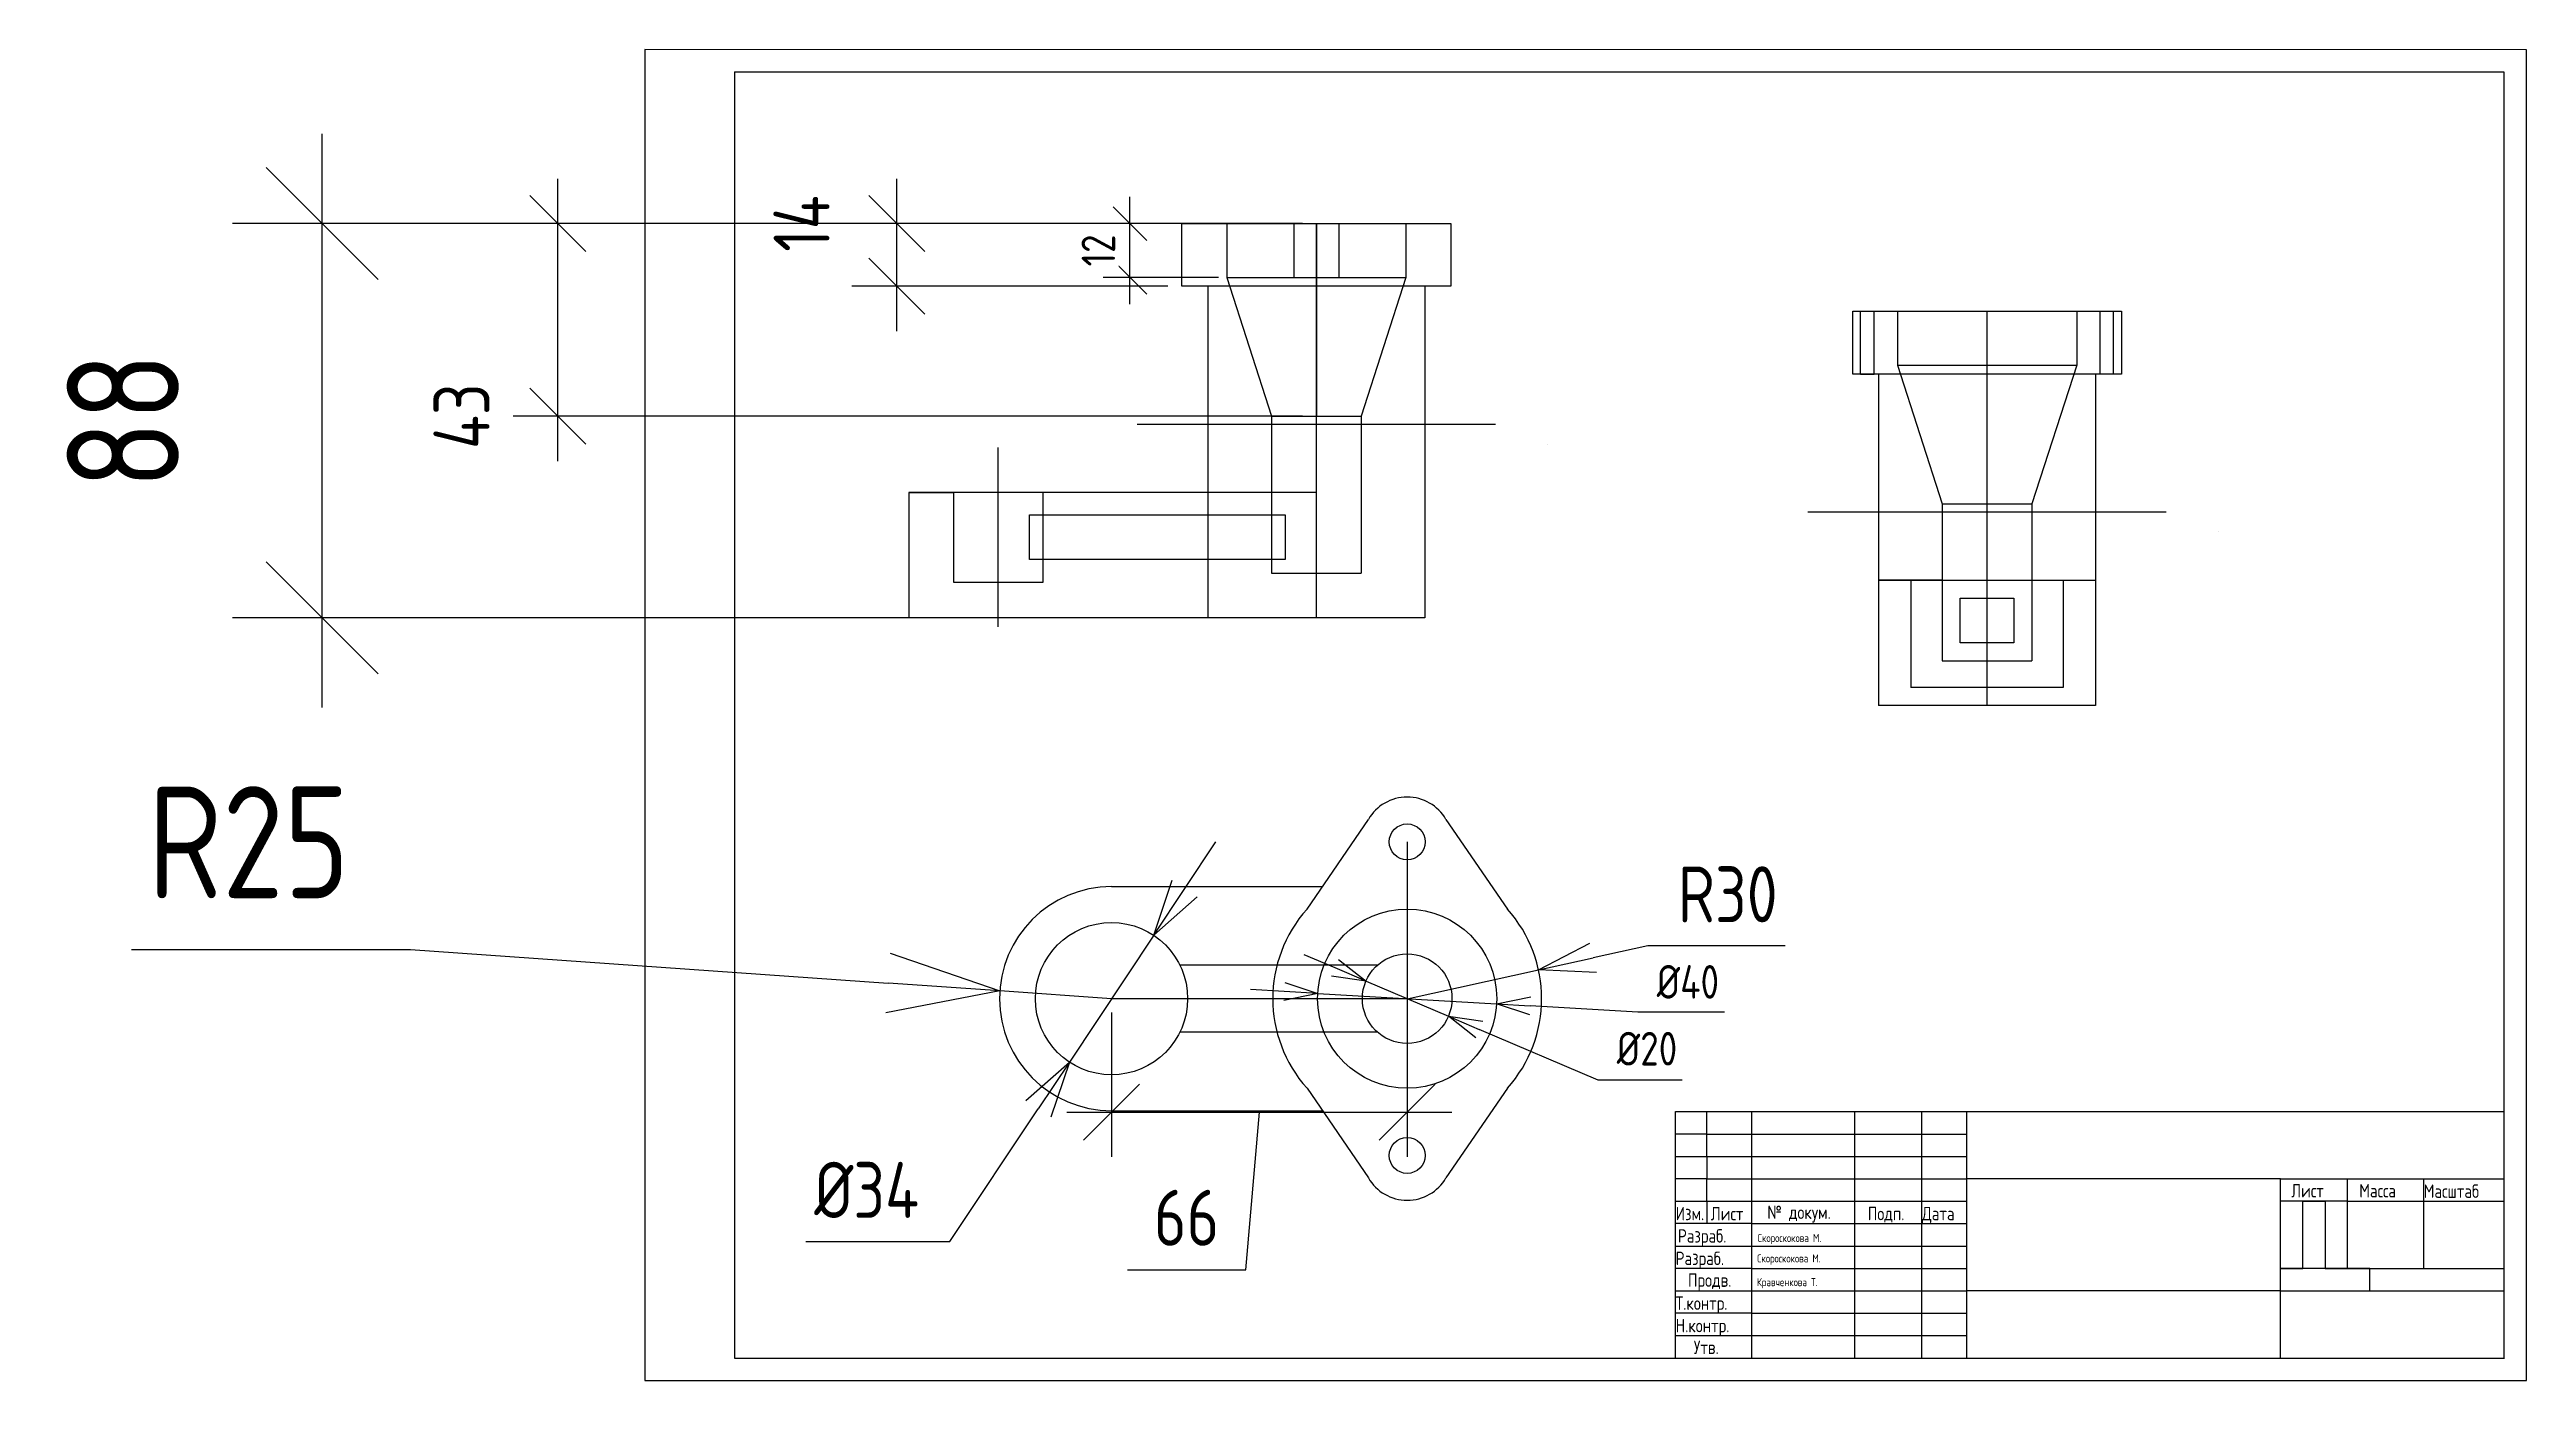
# Model space of a CAD drawing. Header units: millimetres. Extents: x 5917 to 6470, y 18800 to 19097.
import ezdxf

# ---------------------------------------------------------------- set-up
doc = ezdxf.new("R2010")
doc.units = ezdxf.units.MM
doc.styles.add('ГОСТ 2.304', font='CS_Gost2304.shx')
doc.dimstyles.new('СПДС', dxfattribs={"dimscale": 100, "dimtxt": 2.5, "dimasz": 2.5, "dimexe": 2, "dimexo": 0.625, "dimgap": 1, "dimtad": 1, "dimdec": 0, "dimtxsty": 'ГОСТ 2.304', "dimblk": 'OBLIQUE', "dimblk1": 'OBLIQUE', "dimblk2": 'OBLIQUE', "dimcen": 2.5, "dimdle": 2, "dimadec": 0, "dimazin": 2, "dimtfac": 0.75, "dimtdec": 4, "dimtmove": 1, "dimatfit": 3, "dimfxl": 1, "dimtfill": 1, "dimtolj": 1, "dimarcsym": 1})
doc.dimstyles.new('СПДС$3', dxfattribs={"dimscale": 100, "dimtxt": 2.5, "dimasz": 2.5, "dimexe": 0.18, "dimexo": 0.0625, "dimgap": 1, "dimtad": 1, "dimtoh": 1, "dimdec": 0, "dimzin": 0, "dimtxsty": 'ГОСТ 2.304', "dimblk": 'OPEN30', "dimblk1": 'OPEN30', "dimblk2": 'OPEN30', "dimcen": 2.5, "dimadec": 0, "dimazin": 0, "dimtfac": 1, "dimtdec": 4, "dimtmove": 0, "dimatfit": 1, "dimfxl": 1, "dimtfill": 1, "dimtolj": 1, "dimarcsym": 0})
doc.dimstyles.new('СПДС$4', dxfattribs={"dimscale": 100, "dimtxt": 2.5, "dimasz": 2.5, "dimexe": 0.18, "dimexo": 0.0625, "dimgap": 1, "dimtad": 1, "dimtoh": 1, "dimdec": 0, "dimzin": 0, "dimtxsty": 'ГОСТ 2.304', "dimblk": 'OPEN30', "dimblk1": 'OPEN30', "dimblk2": 'OPEN30', "dimcen": 2.5, "dimadec": 0, "dimazin": 0, "dimtfac": 1, "dimtdec": 4, "dimtmove": 0, "dimatfit": 3, "dimfxl": 1, "dimtfill": 1, "dimtolj": 1, "dimarcsym": 0})

# ---------------------------------------------------------------- blocks, each defined once
blk = doc.blocks.new('_Oblique')
at = {"color": 0, "linetype": 'ByBlock', "lineweight": -2}
blk.add_line((-0.5, -0.5), (0.5, 0.5), dxfattribs=at)
blk = doc.blocks.new('*D30')
at = {"color": 0, "lineweight": -2, "ltscale": 10}
for p, q in [((6106.34, 19034.26), (6106.34, 19068.26)), ((6166.87, 19058.26), (6096.34, 19058.26)), ((6166.87, 19044.26), (6096.34, 19044.26))]:
    blk.add_line(p, q, dxfattribs=at)
at = {"layer": 'Defpoints', "color": 0, "ltscale": 100}
for p in [(6106.34, 19058.26), (6170, 19058.26), (6170, 19044.26)]:
    blk.add_point(p, dxfattribs=at)
at = {"color": 0, "lineweight": -2, "ltscale": 100, "xscale": 12.5, "yscale": 12.5, "zscale": 12.5}
for p, rotation in [((6106.34, 19058.26), 90), ((6106.34, 19044.26), 270)]:
    blk.add_blockref('_Oblique', p, dxfattribs=dict(at, rotation=rotation))
at = {"color": 0, "ltscale": 100, "insert": (6085.09, 19058.26), "char_height": 12.5, "attachment_point": 5, "rotation": 90, "style": 'ГОСТ 2.304', "bg_fill": 3, "box_fill_scale": 1.1, "bg_fill_color": 256, "bg_fill_true_color": 13158600, "bg_fill_transparency": 0}
blk.add_mtext('\\A1;14', dxfattribs=at)
blk = doc.blocks.new('*D31')
at = {"color": 0, "lineweight": -2, "ltscale": 100}
for p, q in [((6158.38, 19040.26), (6158.38, 19064.26)), ((6178.12, 19058.26), (6152.38, 19058.26)), ((6178.12, 19046.26), (6152.38, 19046.26))]:
    blk.add_line(p, q, dxfattribs=at)
at = {"layer": 'Defpoints', "color": 0, "ltscale": 100}
for p in [(6180, 19058.26), (6180, 19046.26)]:
    blk.add_point(p, dxfattribs=at)
at = {"color": 0, "lineweight": -2, "ltscale": 100, "xscale": 7.5, "yscale": 7.5, "zscale": 7.5}
for p, rotation in [((6158.38, 19058.26), 90), ((6158.38, 19046.26), 270)]:
    blk.add_blockref('_Oblique', p, dxfattribs=dict(at, rotation=rotation))
at = {"color": 0, "ltscale": 100, "insert": (6151.34, 19052.26), "char_height": 7.5, "attachment_point": 5, "rotation": 90, "style": 'ГОСТ 2.304', "bg_fill": 3, "box_fill_scale": 1.1, "bg_fill_color": 256, "bg_fill_true_color": 13158600, "bg_fill_transparency": 0}
blk.add_mtext('\\A1;12', dxfattribs=at)
at = {"layer": 'Defpoints', "color": 0, "ltscale": 100}
blk.add_point((6158.38, 19058.26), dxfattribs=at)
blk = doc.blocks.new('*D32')
at = {"color": 0, "lineweight": -2, "ltscale": 100}
for p, q in [((5978.09, 18950.26), (5978.09, 19078.26)), ((6193.75, 19058.26), (5958.09, 19058.26)), ((6193.75, 18970.26), (5958.09, 18970.26))]:
    blk.add_line(p, q, dxfattribs=at)
at = {"layer": 'Defpoints', "color": 0, "ltscale": 100}
for p in [(5978.09, 19058.26), (6200, 19058.26), (6200, 18970.26)]:
    blk.add_point(p, dxfattribs=at)
at = {"color": 0, "lineweight": -2, "ltscale": 100, "xscale": 25, "yscale": 25, "zscale": 25}
for p, rotation in [((5978.09, 19058.26), 90), ((5978.09, 18970.26), 270)]:
    blk.add_blockref('_Oblique', p, dxfattribs=dict(at, rotation=rotation))
at = {"color": 0, "ltscale": 100, "insert": (5933.63, 19014.26), "char_height": 25, "attachment_point": 5, "rotation": 90, "style": 'ГОСТ 2.304', "bg_fill": 3, "box_fill_scale": 1.1, "bg_fill_color": 256, "bg_fill_true_color": 13158600, "bg_fill_transparency": 0}
blk.add_mtext('\\A1;88', dxfattribs=at)
blk = doc.blocks.new('*D33')
at = {"color": 0, "lineweight": -2, "ltscale": 100}
for p, q in [((6030.71, 19005.26), (6030.71, 19068.26)), ((6196.87, 19058.26), (6020.71, 19058.26)), ((6196.87, 19015.26), (6020.71, 19015.26))]:
    blk.add_line(p, q, dxfattribs=at)
at = {"layer": 'Defpoints', "color": 0, "ltscale": 100}
for p in [(6030.71, 19058.26), (6200, 19058.26), (6200, 19015.26)]:
    blk.add_point(p, dxfattribs=at)
at = {"color": 0, "lineweight": -2, "ltscale": 100, "xscale": 12.5, "yscale": 12.5, "zscale": 12.5}
for p, rotation in [((6030.71, 19058.26), 90), ((6030.71, 19015.26), 270)]:
    blk.add_blockref('_Oblique', p, dxfattribs=dict(at, rotation=rotation))
at = {"color": 0, "ltscale": 100, "insert": (6009.2, 19015.26), "char_height": 12.5, "attachment_point": 5, "rotation": 90, "style": 'ГОСТ 2.304', "bg_fill": 3, "box_fill_scale": 1.1, "bg_fill_color": 256, "bg_fill_true_color": 13158600, "bg_fill_transparency": 0}
blk.add_mtext('\\A1;43', dxfattribs=at)
blk = doc.blocks.new('_OPEN30')
at = {"color": 0, "linetype": 'ByBlock', "lineweight": -2}
for p, q in [((-1, 0.267949), (0, 0)), ((0, 0), (-1, -0.267949)), ((0, 0), (-1, 0))]:
    blk.add_line(p, q, dxfattribs=at)
blk = doc.blocks.new('*D34')
at = {"color": 0, "lineweight": -2, "ltscale": 100}
for p, q in [((5935.52, 18896.2), (5997.8, 18896.2)), ((5997.8, 18896.2), (6104.4, 18888.75)), ((6154.27, 18885.26), (6129.34, 18887.01))]:
    blk.add_line(p, q, dxfattribs=at)
at = {"color": 0, "lineweight": -2, "ltscale": 100, "xscale": 25, "yscale": 25, "zscale": 25, "rotation": 356.0031723239509}
blk.add_blockref('_OPEN30', (6129.34, 18887.01), dxfattribs=at)
at = {"color": 0, "ltscale": 100, "insert": (5961.66, 18920.18), "char_height": 25, "attachment_point": 5, "style": 'ГОСТ 2.304', "bg_fill": 3, "box_fill_scale": 1.1, "bg_fill_color": 256, "bg_fill_true_color": 13158600, "bg_fill_transparency": 0}
blk.add_mtext('\\A1;R25', dxfattribs=at)
blk = doc.blocks.new('*D35')
at = {"color": 0, "lineweight": -2, "ltscale": 100}
for p, q in [((6170.62, 18909.82), (6177.54, 18920.23)), ((6163.69, 18899.42), (6144.86, 18871.11)), ((6118.2, 18831.05), (6137.93, 18860.7)), ((6086.01, 18831.05), (6118.2, 18831.05))]:
    blk.add_line(p, q, dxfattribs=at)
at = {"color": 0, "lineweight": -2, "ltscale": 100, "xscale": 12.5, "yscale": 12.5, "zscale": 12.5}
for p, rotation in [((6163.69, 18899.42), 236.3591069935169), ((6144.86, 18871.11), 56.359106993517)]:
    blk.add_blockref('_OPEN30', p, dxfattribs=dict(at, rotation=rotation))
at = {"color": 0, "ltscale": 100, "insert": (6099.61, 18842.56), "char_height": 12.5, "attachment_point": 5, "style": 'ГОСТ 2.304', "bg_fill": 3, "box_fill_scale": 1.1, "bg_fill_color": 256, "bg_fill_true_color": 13158600, "bg_fill_transparency": 0}
blk.add_mtext('\\A1;%%c34', dxfattribs=at)
blk = doc.blocks.new('*D36')
at = {"color": 0, "lineweight": -2, "ltscale": 100}
for p, q in [((6154.27, 18882.14), (6154.27, 18849.95)), ((6220.27, 18882.14), (6220.27, 18849.95)), ((6144.27, 18859.95), (6230.27, 18859.95)), ((6184.22, 18824.75), (6187.27, 18859.95)), ((6157.84, 18824.75), (6184.22, 18824.75))]:
    blk.add_line(p, q, dxfattribs=at)
at = {"layer": 'Defpoints', "color": 0, "ltscale": 100}
for p in [(6154.27, 18885.26), (6220.27, 18885.26), (6220.27, 18859.95)]:
    blk.add_point(p, dxfattribs=at)
at = {"color": 0, "lineweight": -2, "ltscale": 100, "xscale": 12.5, "yscale": 12.5, "zscale": 12.5, "rotation": 180}
blk.add_blockref('_Oblique', (6154.27, 18859.95), dxfattribs=at)
at = {"color": 0, "lineweight": -2, "ltscale": 100, "xscale": 12.5, "yscale": 12.5, "zscale": 12.5}
blk.add_blockref('_Oblique', (6220.27, 18859.95), dxfattribs=at)
at = {"color": 0, "ltscale": 100, "insert": (6171.03, 18836.36), "char_height": 12.5, "attachment_point": 5, "style": 'ГОСТ 2.304', "bg_fill": 3, "box_fill_scale": 1.1, "bg_fill_color": 256, "bg_fill_true_color": 13158600, "bg_fill_transparency": 0}
blk.add_mtext('\\A1;66', dxfattribs=at)
blk = doc.blocks.new('*D37')
at = {"color": 0, "lineweight": -2, "ltscale": 100}
for p, q in [((6274, 18897.04), (6261.79, 18894.36)), ((6304.62, 18897.04), (6274, 18897.04)), ((6220.27, 18885.26), (6249.58, 18891.69))]:
    blk.add_line(p, q, dxfattribs=at)
at = {"color": 0, "lineweight": -2, "ltscale": 100, "xscale": 12.5, "yscale": 12.5, "zscale": 12.5, "rotation": 192.3645432458268}
blk.add_blockref('_OPEN30', (6249.58, 18891.69), dxfattribs=at)
at = {"color": 0, "ltscale": 100, "insert": (6291.81, 18908.55), "char_height": 12.5, "attachment_point": 5, "style": 'ГОСТ 2.304', "bg_fill": 3, "box_fill_scale": 1.1, "bg_fill_color": 256, "bg_fill_true_color": 13158600, "bg_fill_transparency": 0}
blk.add_mtext('\\A1;R30', dxfattribs=at)
blk = doc.blocks.new('*D39')
at = {"color": 0, "lineweight": -2, "ltscale": 100}
for p, q in [((6192.82, 18886.86), (6185.33, 18887.3)), ((6200.31, 18886.43), (6240.24, 18884.1)), ((6271.77, 18882.26), (6247.73, 18883.66)), ((6291.08, 18882.26), (6271.77, 18882.26))]:
    blk.add_line(p, q, dxfattribs=at)
at = {"color": 0, "lineweight": -2, "ltscale": 100, "xscale": 7.5, "yscale": 7.5, "zscale": 7.5}
for p, rotation in [((6200.31, 18886.43), 356.6661110211572), ((6240.24, 18884.1), 176.6661110211572)]:
    blk.add_blockref('_OPEN30', p, dxfattribs=dict(at, rotation=rotation))
at = {"color": 0, "ltscale": 100, "insert": (6282.93, 18889.01), "char_height": 7.5, "attachment_point": 5, "style": 'ГОСТ 2.304', "bg_fill": 3, "box_fill_scale": 1.1, "bg_fill_color": 256, "bg_fill_true_color": 13158600, "bg_fill_transparency": 0}
blk.add_mtext('\\A1;%%c40', dxfattribs=at)
blk = doc.blocks.new('*D40')
at = {"color": 0, "lineweight": -2, "ltscale": 100}
for p, q in [((6204.18, 18892.14), (6197.28, 18895.08)), ((6211.08, 18889.19), (6229.47, 18881.33)), ((6262.92, 18867.05), (6236.37, 18878.39)), ((6281.67, 18867.05), (6262.92, 18867.05))]:
    blk.add_line(p, q, dxfattribs=at)
at = {"color": 0, "lineweight": -2, "ltscale": 100, "xscale": 7.5, "yscale": 7.5, "zscale": 7.5}
for p, rotation in [((6211.08, 18889.19), 336.8693748970477), ((6229.47, 18881.33), 156.8693748970477)]:
    blk.add_blockref('_OPEN30', p, dxfattribs=dict(at, rotation=rotation))
at = {"color": 0, "ltscale": 100, "insert": (6273.8, 18874.09), "char_height": 7.5, "attachment_point": 5, "style": 'ГОСТ 2.304', "bg_fill": 3, "box_fill_scale": 1.1, "bg_fill_color": 256, "bg_fill_true_color": 13158600, "bg_fill_transparency": 0}
blk.add_mtext('\\A1;%%c20', dxfattribs=at)

msp = doc.modelspace()

# ---------------------------------------------------------------- linework, layer by layer
at = {"ltscale": 100}
for p, q in [((6470.11, 19097.05), (6050.11, 19097.1)), ((6050.11, 19097.1), (6050.11, 18800.05)), ((6470.11, 18800.05), (6470.11, 19097.05)), ((6070.11, 19092.1), (6070.11, 18805.05)), ((6465.11, 19092.05), (6070.11, 19092.05)), ((6465.11, 18805.05), (6465.11, 19092.05)), ((6170, 19058.26), (6230, 19058.26)), ((6170, 19044.26), (6170, 19058.26)), ((6180, 19058.26), (6220, 19058.26)), ((6180, 19058.26), (6180, 19046.26)), ((6195, 19058.26), (6195, 19046.26)), ((6200, 18970.26), (6200, 19058.26)), ((6200, 19058.26), (6200, 19015.26)), ((6205, 19058.26), (6205, 19046.26)), ((6220, 19058.26), (6220, 19046.26)), ((6230, 19058.26), (6230, 19044.26)), ((6230, 19044.26), (6170, 19044.26)), ((6175.78, 19044.26), (6175.78, 18970.26)), ((6180, 19046.26), (6220, 19046.26)), ((6180, 19046.26), (6190, 19015.26)), ((6220, 19046.26), (6210, 19015.26)), ((6224.21, 19044.26), (6224.21, 18970.26)), ((6319.71, 19038.68), (6379.71, 19038.68)), ((6319.71, 19024.68), (6319.71, 19038.68)), ((6321.49, 19024.68), (6321.49, 19038.68)), ((6324.49, 19024.68), (6324.49, 19038.68)), ((6329.71, 19038.68), (6369.71, 19038.68)), ((6329.71, 19038.68), (6329.71, 19026.68)), ((6349.71, 18950.68), (6349.71, 19038.68)), ((6369.71, 19038.68), (6369.71, 19026.68)), ((6374.92, 19024.68), (6374.92, 19038.68)), ((6377.92, 19024.68), (6377.92, 19038.68)), ((6379.71, 19038.68), (6379.71, 19024.68)), ((6329.71, 19026.68), (6369.71, 19026.68)), ((6329.71, 19026.68), (6339.71, 18995.68)), ((6369.71, 19026.68), (6359.71, 18995.68)), ((6379.71, 19024.68), (6319.71, 19024.68)), ((6321.49, 19024.68), (6324.49, 19024.68)), ((6325.49, 19024.68), (6325.49, 18950.68)), ((6373.92, 19024.68), (6373.92, 18950.68)), ((6377.92, 19024.68), (6374.92, 19024.68)), ((6190, 19015.26), (6210, 19015.26)), ((6190, 19015.26), (6190, 18980.26)), ((6210, 19015.26), (6210, 18980.26)), ((6129, 18968.26), (6129, 19008.26)), ((6160, 19013.47), (6240, 19013.47)), ((6251.58, 19009.03), (6251.58, 19009.03)), ((6200, 18998.26), (6109, 18998.26)), ((6109, 18998.26), (6109, 18970.26)), ((6109, 18998.26), (6119, 18998.26)), ((6119, 18998.26), (6119, 18978.26)), ((6139, 18978.26), (6139, 18998.26)), ((6136, 18983.26), (6136, 18993.26)), ((6136, 18993.26), (6193, 18993.26)), ((6193, 18993.26), (6193, 18983.26)), ((6309.71, 18993.89), (6389.71, 18993.89)), ((6339.71, 18995.68), (6359.71, 18995.68)), ((6339.71, 18995.68), (6339.71, 18960.68)), ((6359.71, 18995.68), (6359.71, 18960.68)), ((6401.29, 18989.45), (6401.29, 18989.45)), ((6193, 18983.26), (6136, 18983.26)), ((6119, 18978.26), (6139, 18978.26)), ((6190, 18980.26), (6210, 18980.26)), ((6339.71, 18978.68), (6325.49, 18978.68)), ((6325.49, 18978.68), (6373.92, 18978.68)), ((6332.71, 18978.68), (6332.71, 18954.68)), ((6366.71, 18978.68), (6366.71, 18954.68)), ((6224.21, 18970.26), (6109, 18970.26)), ((6343.71, 18964.68), (6343.71, 18974.68)), ((6343.71, 18974.68), (6355.71, 18974.68)), ((6355.71, 18974.68), (6355.71, 18964.68)), ((6355.71, 18964.68), (6343.71, 18964.68)), ((6339.71, 18960.68), (6359.71, 18960.68)), ((6366.71, 18954.68), (6332.71, 18954.68)), ((6373.92, 18950.68), (6325.49, 18950.68)), ((6197.91, 18905.26), (6211.61, 18925.26)), ((6228.93, 18925.26), (6242.63, 18905.26)), ((6220.27, 18920.26), (6220.27, 18850.26)), ((6154.27, 18910.26), (6201.34, 18910.26)), ((6213.66, 18892.76), (6169.53, 18892.76)), ((6220.27, 18885.26), (6154.27, 18885.26)), ((6213.66, 18877.76), (6169.53, 18877.76)), ((6197.91, 18865.26), (6211.61, 18845.26)), ((6242.63, 18865.26), (6228.93, 18845.26)), ((6154.27, 18860.26), (6201.34, 18860.26)), ((6280.18, 18805.05), (6280.18, 18860.05)), ((6280.18, 18860.05), (6465.18, 18860.05)), ((6287.18, 18855.05), (6287.18, 18860.05)), ((6297.18, 18805.05), (6297.18, 18860.05)), ((6320.18, 18805.05), (6320.18, 18860.05)), ((6335.18, 18805.05), (6335.18, 18860.05)), ((6345.18, 18805.05), (6345.18, 18860.05)), ((6287.18, 18855.05), (6280.18, 18855.05)), ((6287.18, 18850.05), (6287.18, 18855.05)), ((6287.18, 18855.05), (6297.18, 18855.05)), ((6297.18, 18855.05), (6320.18, 18855.05)), ((6320.18, 18855.05), (6335.18, 18855.05)), ((6335.18, 18855.05), (6345.18, 18855.05)), ((6280.18, 18845.05), (6280.18, 18850.05)), ((6280.18, 18850.05), (6287.18, 18850.05)), ((6287.18, 18850.05), (6287.18, 18845.05)), ((6287.18, 18850.05), (6297.18, 18850.05)), ((6297.18, 18850.05), (6320.18, 18850.05)), ((6320.18, 18850.05), (6335.18, 18850.05)), ((6335.18, 18850.05), (6345.18, 18850.05)), ((6287.18, 18845.05), (6280.18, 18845.05)), ((6287.18, 18840.05), (6287.18, 18845.05)), ((6287.18, 18845.05), (6297.18, 18845.05)), ((6297.18, 18845.05), (6320.18, 18845.05)), ((6320.18, 18845.05), (6335.18, 18845.05)), ((6335.18, 18845.05), (6345.18, 18845.05)), ((6415.18, 18845.05), (6345.18, 18845.05)), ((6415.18, 18820.05), (6415.18, 18845.05)), ((6415.18, 18845.05), (6465.18, 18845.05)), ((6430.18, 18840.05), (6430.18, 18845.05)), ((6447.18, 18840.05), (6447.18, 18845.05)), ((6280.18, 18835.05), (6280.18, 18840.05)), ((6280.18, 18840.05), (6287.18, 18840.05)), ((6287.18, 18840.05), (6287.18, 18835.05)), ((6287.18, 18840.05), (6297.18, 18840.05)), ((6297.18, 18840.05), (6320.18, 18840.05)), ((6320.18, 18840.05), (6335.18, 18840.05)), ((6335.18, 18840.05), (6345.18, 18840.05)), ((6430.18, 18840.05), (6415.18, 18840.05)), ((6420.18, 18825.05), (6420.18, 18840.05)), ((6420.18, 18840.05), (6425.18, 18840.05)), ((6425.18, 18840.05), (6425.18, 18825.05)), ((6430.18, 18825.05), (6430.18, 18840.05)), ((6430.18, 18840.05), (6447.18, 18840.05)), ((6447.18, 18825.05), (6447.18, 18840.05)), ((6447.18, 18840.05), (6465.18, 18840.05)), ((6297.18, 18835.05), (6280.18, 18835.05)), ((6297.18, 18830.05), (6297.18, 18835.05)), ((6297.18, 18835.05), (6320.18, 18835.05)), ((6320.18, 18835.05), (6335.18, 18835.05)), ((6335.18, 18835.05), (6345.18, 18835.05)), ((6280.18, 18825.05), (6280.18, 18830.05)), ((6280.18, 18830.05), (6297.18, 18830.05)), ((6297.18, 18830.05), (6320.18, 18830.05)), ((6320.18, 18830.05), (6335.18, 18830.05)), ((6335.18, 18830.05), (6345.18, 18830.05)), ((6297.18, 18825.05), (6280.18, 18825.05)), ((6297.18, 18820.05), (6297.18, 18825.05)), ((6297.18, 18825.05), (6320.18, 18825.05)), ((6320.18, 18825.05), (6335.18, 18825.05)), ((6335.18, 18825.05), (6345.18, 18825.05)), ((6435.18, 18825.05), (6415.18, 18825.05)), ((6415.18, 18825.05), (6420.18, 18825.05)), ((6425.18, 18825.05), (6430.18, 18825.05)), ((6430.18, 18825.05), (6447.18, 18825.05)), ((6435.18, 18820.05), (6435.18, 18825.05)), ((6435.18, 18825.05), (6465.18, 18825.05)), ((6280.18, 18815.05), (6280.18, 18820.05)), ((6280.18, 18820.05), (6297.18, 18820.05)), ((6297.18, 18815.05), (6280.18, 18815.05)), ((6297.18, 18820.05), (6320.18, 18820.05)), ((6297.18, 18810.05), (6297.18, 18815.05)), ((6297.18, 18815.05), (6320.18, 18815.05)), ((6320.18, 18820.05), (6335.18, 18820.05)), ((6320.18, 18815.05), (6335.18, 18815.05)), ((6335.18, 18820.05), (6345.18, 18820.05)), ((6335.18, 18815.05), (6345.18, 18815.05)), ((6415.18, 18820.05), (6345.18, 18820.05)), ((6415.18, 18805.05), (6415.18, 18820.05)), ((6415.18, 18820.05), (6465.18, 18820.05)), ((6415.18, 18820.05), (6435.18, 18820.05)), ((6280.18, 18805.05), (6280.18, 18810.05)), ((6280.18, 18810.05), (6297.18, 18810.05)), ((6297.18, 18810.05), (6320.18, 18810.05)), ((6320.18, 18810.05), (6335.18, 18810.05)), ((6335.18, 18810.05), (6345.18, 18810.05)), ((6070.11, 18805.05), (6465.11, 18805.05)), ((6280.18, 18805.05), (6465.18, 18805.05)), ((6280.18, 18805.05), (6297.18, 18805.05)), ((6297.18, 18805.05), (6320.18, 18805.05)), ((6320.18, 18805.05), (6335.18, 18805.05)), ((6335.18, 18805.05), (6345.18, 18805.05)), ((6345.18, 18805.05), (6415.18, 18805.05)), ((6050.11, 18800.05), (6260.11, 18800.05)), ((6260.11, 18800.05), (6470.11, 18800.05))]:
    msp.add_line(p, q, dxfattribs=at)
for centre, radius in [((6220.27, 18920.26), 4), ((6220.27, 18885.26), 20), ((6154.27, 18885.26), 17), ((6220.27, 18885.26), 10), ((6220.27, 18850.26), 4)]:
    msp.add_circle(centre, radius, dxfattribs=at)
for centre, radius, start, end in [((6220.27, 18920.26), 10, 30, 150), ((6154.27, 18885.26), 25, 90, 270), ((6220.27, 18885.26), 30, 138.1897, 221.8103), ((6220.27, 18885.26), 30, 318.1897, 41.8103), ((6220.27, 18850.26), 10, 210, 330)]:
    msp.add_arc(centre, radius, start, end, dxfattribs=at)

# ---------------------------------------------------------------- texts
at = {"ltscale": 100, "width": 100, "attachment_point": 1, "style": 'ГОСТ 2.304'}
for s, insert, char_height in [('Лист', (6417.6, 18843.89), 3), ('Масса', (6432.79, 18843.89), 3), ('Масштаб', (6447.18, 18843.8), 3), ('Изм.', (6280.18, 18838.8), 3), ('Лист', (6288.05, 18838.78), 3), ('№ докум.', (6300.66, 18839.09), 3), ('Подп.', (6323.08, 18838.8), 3), ('Дата', (6335.18, 18838.8), 3), ('Разраб.', (6280.7, 18833.81), 3), ('Скороскокова М.', (6298.5, 18832.75), 1.8), ('Разраб.', (6280.18, 18828.8), 3), ('Скороскокова М.', (6298.37, 18828.19), 1.8), ('Продв.', (6282.94, 18823.94), 3), ('Кравченкова Т.', (6298.32, 18822.89), 1.8), ('Т.контр.', (6280.18, 18818.8), 3), ('Н.контр.', (6280.18, 18813.8), 3), ('Утв.', (6284.24, 18808.94), 3)]:
    msp.add_mtext(s, dxfattribs=dict(at, insert=insert, char_height=char_height))

# ---------------------------------------------------------------- next in the draw order: dimensions: what is measured, and where the dimension line sits
at = {"ltscale": 10}
dim = msp.add_linear_dim(base=(6106.34, 19058.26), p1=(6170, 19044.26), p2=(6170, 19058.26), angle=90, dimstyle='СПДС', override={"dimscale": 5, "dimatfit": 3}, dxfattribs=at)
dim.commit()
dim.dimension.update_dxf_attribs({"geometry": '*D30', "text_midpoint": (6096.34, 19058.26), "dimtype": 160})
at = {"ltscale": 100}
dim = msp.add_radius_dim(center=(6154.27, 18885.26), mpoint=(6129.34, 18887.01), dimstyle='СПДС$4', override={"dimscale": 10, "dimtmove": 1}, dxfattribs=at)
dim.commit()
dim.dimension.update_dxf_attribs({"geometry": '*D34', "text_midpoint": (5997.8, 18896.2), "dimtype": 164})

# ---------------------------------------------------------------- next in the draw order: dimensions: what is measured, and where the dimension line sits
dim = msp.add_linear_dim(base=(6158.38, 19058.26), p1=(6180, 19046.26), p2=(6180, 19058.26), angle=90, dimstyle='СПДС', override={"dimscale": 3}, dxfattribs=at)
dim.commit()
dim.dimension.update_dxf_attribs({"geometry": '*D31', "text_midpoint": (6158.38, 19052.26), "dimtype": 160})
dim = msp.add_diameter_dim_2p(p1=(6163.69, 18899.42), p2=(6144.86, 18871.11), dimstyle='СПДС$3', override={"dimscale": 5}, dxfattribs=at)
dim.commit()
dim.dimension.update_dxf_attribs({"geometry": '*D35', "text_midpoint": (6118.2, 18831.05), "dimtype": 163})

# ---------------------------------------------------------------- next in the draw order: dimensions: what is measured, and where the dimension line sits
dim = msp.add_linear_dim(base=(5978.09, 19058.26), p1=(6200, 18970.26), p2=(6200, 19058.26), angle=90, dimstyle='СПДС', override={"dimscale": 10}, dxfattribs=at)
dim.commit()
dim.dimension.update_dxf_attribs({"geometry": '*D32', "text_midpoint": (5956.13, 19014.26), "dimtype": 160})
dim = msp.add_linear_dim(base=(6220.27, 18859.95), p1=(6154.27, 18885.26), p2=(6220.27, 18885.26), dimstyle='СПДС', override={"dimscale": 5}, dxfattribs=at)
dim.commit()
dim.dimension.update_dxf_attribs({"geometry": '*D36', "text_midpoint": (6179.22, 18824.75), "dimtype": 160})

# ---------------------------------------------------------------- next in the draw order: dimensions: what is measured, and where the dimension line sits
dim = msp.add_linear_dim(base=(6030.71, 19058.26), p1=(6200, 19015.26), p2=(6200, 19058.26), angle=90, dimstyle='СПДС', override={"dimscale": 5}, dxfattribs=at)
dim.commit()
dim.dimension.update_dxf_attribs({"geometry": '*D33', "text_midpoint": (6020.71, 19015.26), "dimtype": 160})
dim = msp.add_radius_dim(center=(6220.27, 18885.26), mpoint=(6249.58, 18891.69), dimstyle='СПДС$4', override={"dimscale": 5, "dimtmove": 1}, dxfattribs=at)
dim.commit()
dim.dimension.update_dxf_attribs({"geometry": '*D37', "text_midpoint": (6274, 18897.04), "dimtype": 164})

# ---------------------------------------------------------------- next in the draw order: dimensions: what is measured, and where the dimension line sits
dim = msp.add_diameter_dim_2p(p1=(6200.31, 18886.43), p2=(6240.24, 18884.1), dimstyle='СПДС$3', override={"dimscale": 3}, dxfattribs=at)
dim.commit()
dim.dimension.update_dxf_attribs({"geometry": '*D39', "text_midpoint": (6271.77, 18882.26), "dimtype": 163})

# ---------------------------------------------------------------- next in the draw order: dimensions: what is measured, and where the dimension line sits
dim = msp.add_diameter_dim_2p(p1=(6211.08, 18889.19), p2=(6229.47, 18881.33), dimstyle='СПДС$3', override={"dimscale": 3}, dxfattribs=at)
dim.commit()
dim.dimension.update_dxf_attribs({"geometry": '*D40', "text_midpoint": (6262.92, 18867.05), "dimtype": 163})

doc.saveas('drawing.dxf')
